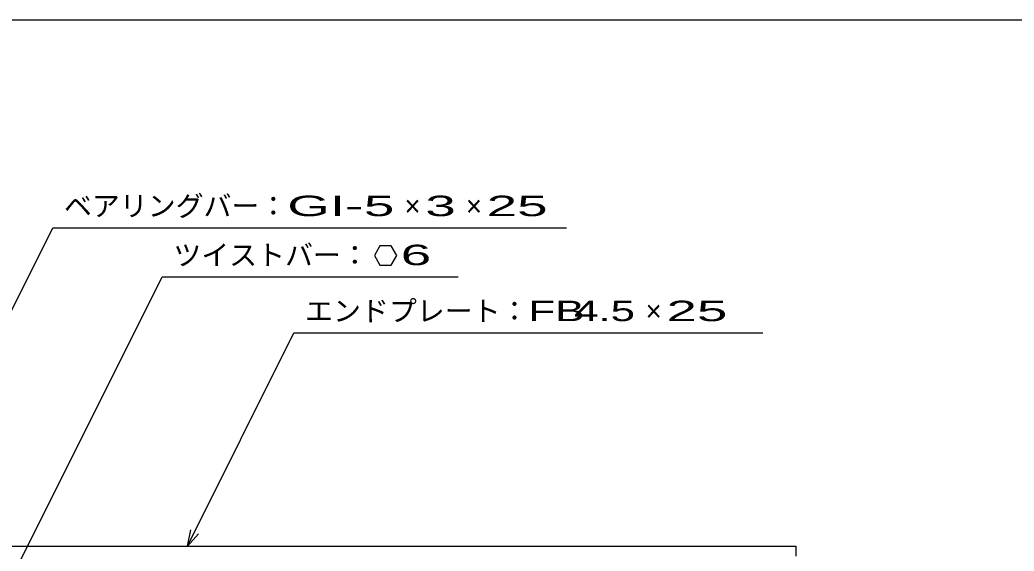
# Model space of a CAD drawing. Units: millimetres, scale not verified. Extents: x -910 to 866, y -641 to 527.
# Drawn here: x -558.5 to -113.3, y 289 to 526.8 of the extents above; entities that cross this region are included whole.
import ezdxf
from ezdxf.enums import TextEntityAlignment as Align

# ---------------------------------------------------------------- set-up
doc = ezdxf.new("R2010")
doc.units = ezdxf.units.MM
doc.header["$LTSCALE"] = 5
for name, color, linetype, lineweight in [('0_2', 150, 'Continuous', 25), ('16', 3, 'Continuous', 25), ('22', 4, 'Continuous', 25)]:
    doc.layers.add(name, color=color, linetype=linetype, lineweight=lineweight)
doc.styles.add('ベクトル', font='')
doc.styles.get('ベクトル').set_extended_font_data('ベクトル')

msp = doc.modelspace()

# ---------------------------------------------------------------- linework, layer by layer
at = {"layer": '0_2'}
msp.add_line((-864.5, 526.75), (865.5, 526.75), dxfattribs=at)
at = {"layer": '16'}
for p, q in [((-711, 291.25), (-211, 291.25)), ((-211, 291.25), (-211, 286.75))]:
    msp.add_line(p, q, dxfattribs=at)
at = {"layer": '22'}
for p, q in [((-646, 229.25), (-543.75, 433.75)), ((-543.75, 433.75), (-313.75, 433.75)), ((-397.25, 425.633), (-399.75, 421.302)), ((-392.25, 425.633), (-397.25, 425.633)), ((-389.75, 421.25), (-392.25, 425.633)), ((-399.75, 421.302), (-397.25, 416.972)), ((-392.25, 416.972), (-389.75, 421.302)), ((-397.25, 416.972), (-392.25, 416.972)), ((-573.5, 254.25), (-494.75, 411.75)), ((-494.75, 411.75), (-362.25, 411.75)), ((-483.5, 291.25), (-435.75, 386.75)), ((-435.75, 386.75), (-225.75, 386.75)), ((-483.5, 291.25), (-482, 298.55)), ((-483.5, 291.25), (-478.5, 296.75))]:
    msp.add_line(p, q, dxfattribs=at)

# ---------------------------------------------------------------- texts
at = {"layer": '22', "color": 2, "style": 'ベクトル'}
for s, p in [('ベアリングバー：', (-538.75, 443.5)), ('×', (-386.25, 443.5)), ('×', (-358.75, 443.5)), ('ツイストバー：', (-489.75, 421.5)), ('エンドプレート：', (-430.75, 396.5)), ('×', (-278.25, 396.5))]:
    msp.add_text(s, height=9.164, dxfattribs=at).set_placement(p, align=Align.MIDDLE_LEFT)
for s, width, p in [('GI-', 2, (-438.75, 443.5)), (' 5 ', 2, (-411.25, 443.5)), (' 3 ', 2, (-383.75, 443.5)), (' 25 ', 2, (-356.25, 443.5)), (' 6 ', 2, (-394.75, 421.552)), ('FB', 1.6, (-330.75, 396.5)), (' 4.5 ', 1.6, (-315.75, 396.5)), (' 25 ', 2, (-275.75, 396.5))]:
    msp.add_text(s, height=9.164, dxfattribs=dict(at, width=width)).set_placement(p, align=Align.MIDDLE_LEFT)

doc.saveas('drawing.dxf')
